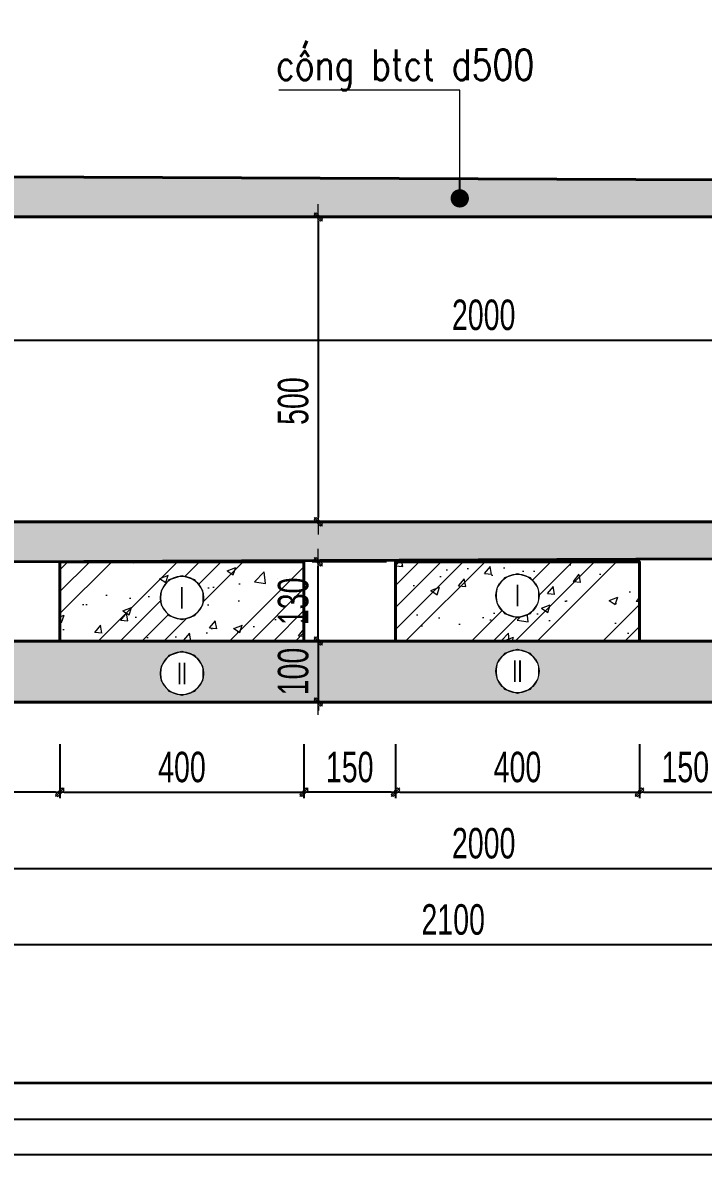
# Model space of a CAD drawing. Header units: inches. Extents: x 144032 to 217447, y 5454 to 57833.
# Drawn here: x 178582 to 179698, y 26884 to 28740 of the extents above; entities that cross this region are included whole.
import ezdxf
from ezdxf.enums import TextEntityAlignment as Align

# ---------------------------------------------------------------- set-up
doc = ezdxf.new("R2010")
doc.units = ezdxf.units.IN
doc.header["$MEASUREMENT"] = 0
for name, color, linetype, lineweight in [('CAT1', 2, 'Continuous', 40), ('dim', 33, 'Continuous', 15), ('LC Dim', 8, 'Continuous', 18), ('LC Hatch', 252, 'Continuous', 9), ('LC ISO', 153, 'Continuous', 13), ('LC Net manh', 9, 'Continuous', 5), ('LC Text1', 3, 'Continuous', 20), ('THEP', 1, 'Continuous', 35)]:
    doc.layers.add(name, color=color, linetype=linetype, lineweight=lineweight)
doc.layers.add('ENTTNTHIETKE1', color=2, linetype='Continuous')
doc.layers.add('KHUNGTEN', color=5, linetype='Continuous')
doc.styles.add('General text 2', font='arial.ttf')
doc.styles.add('HOATBIF', font='hoatbif.shx', dxfattribs={"width": 0.7})
doc.styles.add('LC 3', font='vnsimli.shx', dxfattribs={"width": 0.75})
doc.styles.add('TXTDIM', font='', dxfattribs={"width": 0.7})
doc.styles.get('TXTDIM').set_extended_font_data('.VnArial')
doc.dimstyles.new('1-100(1-25)', dxfattribs={"dimscale": 25, "dimtxt": 2.5, "dimasz": 0.35, "dimexe": 0.5, "dimexo": 0, "dimgap": 0.8, "dimtad": 1, "dimdec": 0, "dimzin": 0, "dimdsep": 46, "dimtxsty": 'HOATBIF', "dimblk1": 'DOT', "dimblk2": 'DOT', "dimsah": 1, "dimcen": -1, "dimdle": 1, "dimclrd": 256, "dimclre": 256, "dimclrt": 4, "dimadec": 3, "dimazin": 2, "dimtfac": 0.333333, "dimtdec": 0, "dimtix": 1, "dimtmove": 2, "dimatfit": 3, "dimldrblk": 'DOT', "dimfxl": 1, "dimtvp": 0.833333, "dimtolj": 1, "dimtzin": 0, "dimarcsym": 0})
doc.dimstyles.new('DIM 20', dxfattribs={"dimscale": 20, "dimtxt": 2, "dimasz": 0.3, "dimexe": 0.5, "dimexo": 0, "dimgap": 0.5, "dimtad": 1, "dimdec": 0, "dimzin": 12, "dimdsep": 46, "dimtxsty": 'TXTDIM', "dimblk": 'SLASH', "dimcen": 1.5, "dimclrd": 144, "dimclre": 144, "dimclrt": 1, "dimadec": 0, "dimazin": 0, "dimtfac": 1, "dimtdec": 0, "dimtix": 1, "dimtmove": 0, "dimatfit": 3, "dimldrblk": 'DOT', "dimfxl": 2, "dimtolj": 1, "dimtzin": 0, "dimlwd": 9, "dimlwe": 9, "dimarcsym": 1})
pattern_1 = [(50, (154609.01, 58501.647), (72.87387, -6.37563), [7.62, -83.82]), (355, (154609.01, 58501.65), (-14.09713, 76.42266), [6.096, -67.056]), (100.451, (154615.085, 58501.115), (58.777, 70.04668), [6.476, -71.236]), (50, (154689.01, 58581.647), (72.87387, -6.37563), [7.62, -83.82]), (355, (154689.01, 58581.65), (-14.09713, 76.42266), [6.096, -67.056]), (100.451, (154695.085, 58581.115), (58.777, 70.04668), [6.476, -71.236]), (46.1842, (154609.01, 58521.97), (108.43162, -16.81693), [11.43, -125.73]), (96.6356, (154618.05, 58520.57), (94.9617, 98.97022), [9.714, -106.854]), (351.184, (154609.01, 58521.97), (94.96184, 98.97005), [9.144, -100.584]), (46.1842, (154689.01, 58601.97), (108.43162, -16.81693), [11.43, -125.73]), (96.6356, (154698.05, 58600.57), (94.9617, 98.97022), [9.714, -106.854]), (351.184, (154689.01, 58601.97), (94.96184, 98.97005), [9.144, -100.584]), (21, (154619.17, 58516.887), (60.64595, -40.90621), [7.62, -83.82]), (326, (154619.17, 58516.89), (24.72081, 73.67519), [6.096, -67.056]), (71.4514, (154624.226, 58513.48), (85.3666, 32.76914), [6.476, -71.236]), (21, (154699.17, 58596.887), (60.64595, -40.90621), [7.62, -83.82]), (326, (154699.17, 58596.89), (24.72081, 73.67519), [6.096, -67.056]), (71.4514, (154704.226, 58593.48), (85.3666, 32.76914), [6.476, -71.236]), (37.5, (154609.012, 58501.647), (1.235441, 33.822016), [0, -66.2432, 0, -68.072, 0, -67.31]), (7.5, (154609.012, 58501.647), (26.727865, 40.07223), [0, -38.8112, 0, -64.7192, 0, -25.654]), (327.5, (154586.355, 58501.647), (54.236238, -2.291498), [0, -25.4, 0, -79.248, 0, -105.156]), (317.5, (154576.195, 58501.647), (59.25167, 10.170596), [0, -33.02, 0, -52.6288, 0, -74.676]), (45, (154609.01, 58501.65), (-53.88154, 53.88154), []), (45, (154626.97, 58501.65), (-53.88154, 53.88154), []), (45, (154644.93, 58501.65), (-53.88154, 53.88154), []), (45, (154662.89, 58501.65), (-53.88154, 53.88154), [])]

# ---------------------------------------------------------------- blocks, each defined once
blk = doc.blocks.new('_Dot')
at = {"color": 0, "linetype": 'ByBlock', "lineweight": -2}
blk.add_line((-0.5, 0), (-1, 0), dxfattribs=at)
at = {"color": 0, "linetype": 'ByBlock', "const_width": 0.5}
blk.add_lwpolyline([(-0.25, 0, 1), (0.25, 0, 1)], format="xyb", close=True, dxfattribs=at)
blk = doc.blocks.new('SLASH')
at = {"layer": 'dim', "color": 16, "linetype": 'Continuous'}
for p, q in [((-1.2, 0), (1.2, 0)), ((-0.6, -0.6), (0.6, 0.6))]:
    blk.add_line(p, q, dxfattribs=at)
blk = doc.blocks.new('DOT')
at = {"layer": 'LC Dim'}
blk.add_line((-3, 0), (3, 0), dxfattribs=at)
at = {"layer": 'LC Dim', "color": 4}
blk.add_line((-1, -1), (1, 1), dxfattribs=at)
blk.add_lwpolyline([(0.5, 1), (-1, -0.5), (-0.5, -1), (1, 0.5)], close=True, dxfattribs=at)
blk = doc.blocks.new('*D585')
at = {"layer": 'Defpoints', "color": 0, "ltscale": 2, "transparency": 16777216}
for p in [(179043.4, 27556.5), (179193.4, 27556.5), (179043.4, 27477.9)]:
    blk.add_point(p, dxfattribs=at)
at = {"layer": 'LC Dim', "lineweight": -2, "ltscale": 2, "transparency": 16777216}
for p, q in [((179043.4, 27556.5), (179043.4, 27467.9)), ((179193.4, 27556.5), (179193.4, 27467.9)), ((179186.4, 27477.9), (179050.4, 27477.9))]:
    blk.add_line(p, q, dxfattribs=at)
at = {"layer": 'LC Dim', "lineweight": -2, "ltscale": 2, "transparency": 16777216, "xscale": 7, "yscale": 7, "zscale": 7, "rotation": 180}
blk.add_blockref('DOT', (179043.4, 27477.9), dxfattribs=at)
at = {"layer": 'LC Dim', "lineweight": -2, "ltscale": 2, "transparency": 16777216, "xscale": 7, "yscale": 7, "zscale": 7}
blk.add_blockref('DOT', (179193.4, 27477.9), dxfattribs=at)
at = {"layer": 'LC Dim', "color": 4, "ltscale": 2, "transparency": 16777216, "insert": (179118.4, 27518.9), "char_height": 50, "attachment_point": 5, "style": 'HOATBIF'}
blk.add_mtext('\\A1;150', dxfattribs=at)
blk = doc.blocks.new('*D586')
at = {"layer": 'Defpoints', "color": 0, "ltscale": 2, "transparency": 16777216}
for p in [(178643.4, 27556.5), (179043.4, 27556.5), (179043.4, 27477.9)]:
    blk.add_point(p, dxfattribs=at)
at = {"layer": 'LC Dim', "lineweight": -2, "ltscale": 2, "transparency": 16777216}
for p, q in [((178643.4, 27556.5), (178643.4, 27467.9)), ((179043.4, 27556.5), (179043.4, 27467.9)), ((178650.4, 27477.9), (179036.4, 27477.9))]:
    blk.add_line(p, q, dxfattribs=at)
at = {"layer": 'LC Dim', "lineweight": -2, "ltscale": 2, "transparency": 16777216, "xscale": 7, "yscale": 7, "zscale": 7, "rotation": 180}
blk.add_blockref('DOT', (178643.4, 27477.9), dxfattribs=at)
at = {"layer": 'LC Dim', "lineweight": -2, "ltscale": 2, "transparency": 16777216, "xscale": 7, "yscale": 7, "zscale": 7}
blk.add_blockref('DOT', (179043.4, 27477.9), dxfattribs=at)
at = {"layer": 'LC Dim', "color": 4, "ltscale": 2, "transparency": 16777216, "insert": (178843.4, 27518.9), "char_height": 50, "attachment_point": 5, "style": 'HOATBIF'}
blk.add_mtext('\\A1;400', dxfattribs=at)
blk = doc.blocks.new('*D587')
at = {"layer": 'Defpoints', "color": 0, "ltscale": 2, "transparency": 16777216}
for p in [(179593.4, 27556.5), (179743.4, 27556.5), (179743.4, 27477.9)]:
    blk.add_point(p, dxfattribs=at)
at = {"layer": 'LC Dim', "lineweight": -2, "ltscale": 2, "transparency": 16777216}
for p, q in [((179593.4, 27556.5), (179593.4, 27467.9)), ((179743.4, 27556.5), (179743.4, 27467.9)), ((179600.4, 27477.9), (179736.4, 27477.9))]:
    blk.add_line(p, q, dxfattribs=at)
at = {"layer": 'LC Dim', "lineweight": -2, "ltscale": 2, "transparency": 16777216, "xscale": 7, "yscale": 7, "zscale": 7, "rotation": 180}
blk.add_blockref('DOT', (179593.4, 27477.9), dxfattribs=at)
at = {"layer": 'LC Dim', "lineweight": -2, "ltscale": 2, "transparency": 16777216, "xscale": 7, "yscale": 7, "zscale": 7}
blk.add_blockref('DOT', (179743.4, 27477.9), dxfattribs=at)
at = {"layer": 'LC Dim', "color": 4, "ltscale": 2, "transparency": 16777216, "insert": (179668.4, 27518.9), "char_height": 50, "attachment_point": 5, "style": 'HOATBIF'}
blk.add_mtext('\\A1;150', dxfattribs=at)
blk = doc.blocks.new('*D589')
at = {"layer": 'Defpoints', "color": 0, "ltscale": 2, "transparency": 16777216}
for p in [(179193.4, 27556.5), (179593.4, 27556.5), (179593.4, 27477.9)]:
    blk.add_point(p, dxfattribs=at)
at = {"layer": 'LC Dim', "lineweight": -2, "ltscale": 2, "transparency": 16777216}
for p, q in [((179193.4, 27556.5), (179193.4, 27467.9)), ((179593.4, 27556.5), (179593.4, 27467.9)), ((179200.4, 27477.9), (179586.4, 27477.9))]:
    blk.add_line(p, q, dxfattribs=at)
at = {"layer": 'LC Dim', "lineweight": -2, "ltscale": 2, "transparency": 16777216, "xscale": 7, "yscale": 7, "zscale": 7, "rotation": 180}
blk.add_blockref('DOT', (179193.4, 27477.9), dxfattribs=at)
at = {"layer": 'LC Dim', "lineweight": -2, "ltscale": 2, "transparency": 16777216, "xscale": 7, "yscale": 7, "zscale": 7}
blk.add_blockref('DOT', (179593.4, 27477.9), dxfattribs=at)
at = {"layer": 'LC Dim', "color": 4, "ltscale": 2, "transparency": 16777216, "insert": (179393.4, 27518.9), "char_height": 50, "attachment_point": 5, "style": 'HOATBIF'}
blk.add_mtext('\\A1;400', dxfattribs=at)
blk = doc.blocks.new('*D590')
at = {"layer": 'Defpoints', "color": 0, "ltscale": 2, "transparency": 16777216}
for p in [(178238, 27556.5), (180338, 27556.5), (180338, 27227.9)]:
    blk.add_point(p, dxfattribs=at)
at = {"layer": 'LC Dim', "lineweight": -2, "ltscale": 2, "transparency": 16777216}
for p, q in [((178238, 27556.5), (178238, 27217.9)), ((180338, 27556.5), (180338, 27217.9)), ((178245, 27227.9), (180331, 27227.9))]:
    blk.add_line(p, q, dxfattribs=at)
at = {"layer": 'LC Dim', "lineweight": -2, "ltscale": 2, "transparency": 16777216, "xscale": 7, "yscale": 7, "zscale": 7, "rotation": 180}
blk.add_blockref('DOT', (178238, 27227.9), dxfattribs=at)
at = {"layer": 'LC Dim', "lineweight": -2, "ltscale": 2, "transparency": 16777216, "xscale": 7, "yscale": 7, "zscale": 7}
blk.add_blockref('DOT', (180338, 27227.9), dxfattribs=at)
at = {"layer": 'LC Dim', "color": 4, "ltscale": 2, "transparency": 16777216, "insert": (179288, 27268.9), "char_height": 50, "attachment_point": 5, "style": 'HOATBIF'}
blk.add_mtext('\\A1;2100', dxfattribs=at)
blk = doc.blocks.new('*D591')
at = {"layer": 'Defpoints', "color": 0, "ltscale": 2, "transparency": 16777216}
for p in [(178338, 27556.5), (180338, 27556.5), (180338, 27352.9)]:
    blk.add_point(p, dxfattribs=at)
at = {"layer": 'LC Dim', "lineweight": -2, "ltscale": 2, "transparency": 16777216}
for p, q in [((178338, 27556.5), (178338, 27342.9)), ((180338, 27556.5), (180338, 27342.9)), ((178345, 27352.9), (180331, 27352.9))]:
    blk.add_line(p, q, dxfattribs=at)
at = {"layer": 'LC Dim', "lineweight": -2, "ltscale": 2, "transparency": 16777216, "xscale": 7, "yscale": 7, "zscale": 7, "rotation": 180}
blk.add_blockref('DOT', (178338, 27352.9), dxfattribs=at)
at = {"layer": 'LC Dim', "lineweight": -2, "ltscale": 2, "transparency": 16777216, "xscale": 7, "yscale": 7, "zscale": 7}
blk.add_blockref('DOT', (180338, 27352.9), dxfattribs=at)
at = {"layer": 'LC Dim', "color": 4, "ltscale": 2, "transparency": 16777216, "insert": (179338, 27393.9), "char_height": 50, "attachment_point": 5, "style": 'HOATBIF'}
blk.add_mtext('\\A1;2000', dxfattribs=at)
blk = doc.blocks.new('*D593')
at = {"layer": 'Defpoints', "color": 0, "ltscale": 2, "transparency": 16777216}
for p in [(178338, 27580.3), (178643.4, 27556.5), (178338, 27477.9)]:
    blk.add_point(p, dxfattribs=at)
at = {"layer": 'LC Dim', "lineweight": -2, "ltscale": 2, "transparency": 16777216}
for p, q in [((178338, 27580.3), (178338, 27467.9)), ((178643.4, 27556.5), (178643.4, 27467.9)), ((178636.4, 27477.9), (178345, 27477.9))]:
    blk.add_line(p, q, dxfattribs=at)
at = {"layer": 'LC Dim', "lineweight": -2, "ltscale": 2, "transparency": 16777216, "xscale": 7, "yscale": 7, "zscale": 7, "rotation": 180}
blk.add_blockref('DOT', (178338, 27477.9), dxfattribs=at)
at = {"layer": 'LC Dim', "lineweight": -2, "ltscale": 2, "transparency": 16777216, "xscale": 7, "yscale": 7, "zscale": 7}
blk.add_blockref('DOT', (178643.4, 27477.9), dxfattribs=at)
at = {"layer": 'LC Dim', "color": 4, "ltscale": 2, "transparency": 16777216, "insert": (178490.7, 27518.9), "char_height": 50, "attachment_point": 5, "style": 'HOATBIF'}
blk.add_mtext('\\A1;305', dxfattribs=at)
blk = doc.blocks.new('*D597')
at = {"layer": 'Defpoints', "color": 0, "ltscale": 2, "transparency": 16777216}
for p in [(179125.9, 28421.2), (179066.9, 27921.4), (179119.9, 27921.4)]:
    blk.add_point(p, dxfattribs=at)
at = {"layer": 'LC Dim', "lineweight": -2, "ltscale": 2, "transparency": 16777216}
for p, q in [((179125.9, 28421.2), (179056.9, 28421.2)), ((179066.9, 28414.2), (179066.9, 27928.4)), ((179119.9, 27921.4), (179056.9, 27921.4))]:
    blk.add_line(p, q, dxfattribs=at)
at = {"layer": 'LC Dim', "lineweight": -2, "ltscale": 2, "transparency": 16777216, "xscale": 7, "yscale": 7, "zscale": 7}
for p, rotation in [((179066.9, 28421.2), 90), ((179066.9, 27921.4), 270)]:
    blk.add_blockref('DOT', p, dxfattribs=dict(at, rotation=rotation))
at = {"layer": 'LC Dim', "color": 4, "ltscale": 2, "transparency": 16777216, "insert": (179025.9, 28119.3), "char_height": 50, "attachment_point": 5, "rotation": 90, "style": 'HOATBIF'}
blk.add_mtext('\\A1;500', dxfattribs=at)
blk = doc.blocks.new('*D598')
at = {"layer": 'Defpoints', "color": 0, "ltscale": 2, "transparency": 16777216}
for p in [(180338, 28219.4), (178338, 28197.6), (180338, 28197.6)]:
    blk.add_point(p, dxfattribs=at)
at = {"layer": 'LC Dim', "lineweight": -2, "ltscale": 2, "transparency": 16777216}
for p, q in [((178338, 28197.6), (178338, 28229.4)), ((180338, 28197.6), (180338, 28229.4)), ((178345, 28219.4), (180331, 28219.4))]:
    blk.add_line(p, q, dxfattribs=at)
at = {"layer": 'LC Dim', "lineweight": -2, "ltscale": 2, "transparency": 16777216, "xscale": 7, "yscale": 7, "zscale": 7, "rotation": 180}
blk.add_blockref('DOT', (178338, 28219.4), dxfattribs=at)
at = {"layer": 'LC Dim', "lineweight": -2, "ltscale": 2, "transparency": 16777216, "xscale": 7, "yscale": 7, "zscale": 7}
blk.add_blockref('DOT', (180338, 28219.4), dxfattribs=at)
at = {"layer": 'LC Dim', "color": 4, "ltscale": 2, "transparency": 16777216, "insert": (179338, 28260.4), "char_height": 50, "attachment_point": 5, "style": 'HOATBIF'}
blk.add_mtext('\\A1;2000', dxfattribs=at)
blk = doc.blocks.new('*D599')
at = {"layer": 'Defpoints', "color": 0, "ltscale": 2, "transparency": 16777216}
for p in [(179066.9, 27855.8), (179178.9, 27855.8), (179178.9, 27725.8)]:
    blk.add_point(p, dxfattribs=at)
at = {"layer": 'LC Dim', "lineweight": -2, "ltscale": 2, "transparency": 16777216}
for p, q in [((179178.9, 27855.8), (179056.9, 27855.8)), ((179066.9, 27732.8), (179066.9, 27848.8)), ((179178.9, 27725.8), (179056.9, 27725.8))]:
    blk.add_line(p, q, dxfattribs=at)
at = {"layer": 'LC Dim', "lineweight": -2, "ltscale": 2, "transparency": 16777216, "xscale": 7, "yscale": 7, "zscale": 7}
for p, rotation in [((179066.9, 27855.8), 90), ((179066.9, 27725.8), 270)]:
    blk.add_blockref('DOT', p, dxfattribs=dict(at, rotation=rotation))
at = {"layer": 'LC Dim', "color": 4, "ltscale": 2, "transparency": 16777216, "insert": (179025.9, 27790.8), "char_height": 50, "attachment_point": 5, "rotation": 90, "style": 'HOATBIF'}
blk.add_mtext('\\A1;130', dxfattribs=at)
blk = doc.blocks.new('*D600')
at = {"layer": 'Defpoints', "color": 0, "ltscale": 2, "transparency": 16777216}
for p in [(179178.9, 27725.8), (179066.9, 27625.8), (179178.9, 27625.8)]:
    blk.add_point(p, dxfattribs=at)
at = {"layer": 'LC Dim', "lineweight": -2, "ltscale": 2, "transparency": 16777216}
for p, q in [((179066.9, 27732.8), (179066.9, 27739.8)), ((179178.9, 27725.8), (179056.9, 27725.8)), ((179066.9, 27725.8), (179066.9, 27625.8)), ((179178.9, 27625.8), (179056.9, 27625.8)), ((179066.9, 27618.8), (179066.9, 27611.8))]:
    blk.add_line(p, q, dxfattribs=at)
at = {"layer": 'LC Dim', "lineweight": -2, "ltscale": 2, "transparency": 16777216, "xscale": 7, "yscale": 7, "zscale": 7}
for p, rotation in [((179066.9, 27725.8), 270), ((179066.9, 27625.8), 90)]:
    blk.add_blockref('DOT', p, dxfattribs=dict(at, rotation=rotation))
at = {"layer": 'LC Dim', "color": 4, "ltscale": 2, "transparency": 16777216, "insert": (179025.9, 27675.8), "char_height": 50, "attachment_point": 5, "rotation": 90, "style": 'HOATBIF'}
blk.add_mtext('\\A1;100', dxfattribs=at)
blk = doc.blocks.new('*U26')
at = {"layer": 'Defpoints'}
blk.add_lwpolyline([(0, 2.97), (-1.75, 2.41), (-2.83, 0.92), (-2.83, -0.92), (-1.75, -2.41), (0, -2.98), (1.75, -2.41), (2.83, -0.92), (2.83, 0.92), (1.75, 2.41)], close=True, dxfattribs=at)
at = {"layer": 'LC Text1', "style": 'General text 2', "width": 0.6, "flags": 8}
blk.add_attdef('SYMBOL', text='', height=3, dxfattribs=at).set_placement((0, 0), align=Align.MIDDLE_CENTER)
blk.add_wipeout([(0, 2.97), (-1.75, 2.41), (-2.83, 0.92), (-2.83, -0.92), (-1.75, -2.41), (0, -2.98), (1.75, -2.41), (2.83, -0.92), (2.83, 0.92), (1.75, 2.41)]).dxf.layer = 'LC Net manh'
at = {"layer": 'LC ISO'}
blk.add_circle((0, 0), 2.98, dxfattribs=at)
blk = doc.blocks.new('khung vpn')
at = {"layer": 'Defpoints'}
blk.add_line((52498.758, -4235.276), (52556.46, -4235.276), dxfattribs=at)
at = {"layer": 'KHUNGTEN'}
blk.add_lwpolyline([(52556.243, -4234.885), (52502.048, -4234.885), (52502.048, -4195.662), (52556.243, -4195.662)], close=True, dxfattribs=at)
at = {"layer": 'THEP'}
blk.add_lwpolyline([(52555.832, -4234.474), (52502.459, -4234.474), (52502.459, -4196.073), (52555.832, -4196.073)], close=True, dxfattribs=at)

msp = doc.modelspace()

# ---------------------------------------------------------------- hatches: boundary and pattern name
at = {"layer": 'LC Hatch', "ltscale": 200}
h = msp.add_hatch(dxfattribs=at)
h.set_pattern_fill('BT-DA1X2', color=256, scale=0.4, style=0, pattern_type=2)
h.set_pattern_definition(pattern_1)
edge = h.paths.add_edge_path()
edge.add_line((180249.4, 28480.1), (178552.9, 28486.8))
edge.add_line((178552.9, 28486.8), (178379, 28555.3))
edge.add_line((178379, 28555.3), (178239, 28556.8))
edge.add_line((178239, 28556.8), (178239, 28491.8))
edge.add_arc((178249, 28491.8), 10, 180, 240)
edge.add_line((178244, 28483.2), (178254.7, 28477))
edge.add_arc((178257.7, 28482.2), 6, 240, 268.1689)
edge.add_line((178257.5, 28476.2), (178326.4, 28474))
edge.add_arc((178326, 28462), 12, 0, 88.1689, ccw=False)
edge.add_line((178338, 28462), (178338, 28421.2))
edge.add_line((178338, 28421.2), (180338, 28421.2))
edge.add_line((180338, 28421.2), (180249.4, 28480.1))
h = msp.add_hatch(dxfattribs=at)
h.set_pattern_fill('BT-DA1X2', color=256, scale=0.8, style=0, pattern_type=2)
h.set_pattern_definition([(50, (156859.01, 58501.65), (145.74774, -12.75127), [15.24, -167.64]), (355, (156859.01, 58501.65), (-28.19426, 152.8453), [12.192, -134.112]), (100.451, (156871.16, 58500.58), (117.554, 140.09335), [12.952, -142.472]), (50, (157019.01, 58661.65), (145.74774, -12.75127), [15.24, -167.64]), (355, (157019.01, 58661.65), (-28.19426, 152.8453), [12.192, -134.112]), (100.451, (157031.16, 58660.58), (117.554, 140.09335), [12.952, -142.472]), (46.1842, (156859.01, 58542.29), (216.8632, -33.6339), [22.86, -251.46]), (96.6356, (156877.08, 58539.48), (189.9234, 197.9404), [19.428, -213.708]), (351.184, (156859.01, 58542.29), (189.9237, 197.9401), [18.288, -201.168]), (46.1842, (157019.01, 58702.29), (216.8632, -33.6339), [22.86, -251.46]), (96.6356, (157037.08, 58699.48), (189.9234, 197.9404), [19.428, -213.708]), (351.184, (157019.01, 58702.29), (189.9237, 197.9401), [18.288, -201.168]), (21, (156879.33, 58532.13), (121.2919, -81.8124), [15.24, -167.64]), (326, (156879.33, 58532.13), (49.4416, 147.3504), [12.192, -134.112]), (71.4514, (156889.44, 58525.31), (170.7332, 65.5383), [12.952, -142.472]), (21, (157039.33, 58692.13), (121.2919, -81.8124), [15.24, -167.64]), (326, (157039.33, 58692.13), (49.4416, 147.3504), [12.192, -134.112]), (71.4514, (157049.44, 58685.31), (170.7332, 65.5383), [12.952, -142.472]), (37.5, (156859.01, 58501.647), (2.47088, 67.64403), [0, -132.4864, 0, -136.144, 0, -134.62]), (7.5, (156859.01, 58501.65), (53.45573, 80.14446), [0, -77.6224, 0, -129.4384, 0, -51.308]), (327.5, (156813.7, 58501.647), (108.47248, -4.582995), [0, -50.8, 0, -158.496, 0, -210.312]), (317.5, (156793.38, 58501.65), (118.50335, 20.3412), [0, -66.04, 0, -105.2576, 0, -149.352]), (45, (156859.01, 58501.65), (-107.7631, 107.7631), []), (45, (156894.93, 58501.65), (-107.7631, 107.7631), []), (45, (156930.85, 58501.65), (-107.7631, 107.7631), []), (45, (156966.78, 58501.65), (-107.7631, 107.7631), [])])
h.paths.add_polyline_path([(179593.4, 27726.6), (179593.4, 27859.3), (179393.4, 27859.3), (179193.4, 27858.6), (179193.4, 27726.6)])
h = msp.add_hatch(dxfattribs=at)
h.set_pattern_fill('BT-DA1X2', color=256, scale=0.8, style=0, pattern_type=2)
h.set_pattern_definition([(50, (157109.01, 58501.65), (145.74774, -12.75127), [15.24, -167.64]), (355, (157109.01, 58501.65), (-28.19426, 152.8453), [12.192, -134.112]), (100.451, (157121.16, 58500.58), (117.554, 140.09335), [12.952, -142.472]), (50, (157269.01, 58661.65), (145.74774, -12.75127), [15.24, -167.64]), (355, (157269.01, 58661.65), (-28.19426, 152.8453), [12.192, -134.112]), (100.451, (157281.16, 58660.58), (117.554, 140.09335), [12.952, -142.472]), (46.1842, (157109.01, 58542.29), (216.8632, -33.6339), [22.86, -251.46]), (96.6356, (157127.08, 58539.48), (189.9234, 197.9404), [19.428, -213.708]), (351.184, (157109.01, 58542.29), (189.9237, 197.9401), [18.288, -201.168]), (46.1842, (157269.01, 58702.29), (216.8632, -33.6339), [22.86, -251.46]), (96.6356, (157287.08, 58699.48), (189.9234, 197.9404), [19.428, -213.708]), (351.184, (157269.01, 58702.29), (189.9237, 197.9401), [18.288, -201.168]), (21, (157129.33, 58532.13), (121.2919, -81.8124), [15.24, -167.64]), (326, (157129.33, 58532.13), (49.4416, 147.3504), [12.192, -134.112]), (71.4514, (157139.44, 58525.31), (170.7332, 65.5383), [12.952, -142.472]), (21, (157289.33, 58692.13), (121.2919, -81.8124), [15.24, -167.64]), (326, (157289.33, 58692.13), (49.4416, 147.3504), [12.192, -134.112]), (71.4514, (157299.44, 58685.31), (170.7332, 65.5383), [12.952, -142.472]), (37.5, (157109.01, 58501.647), (2.47088, 67.64403), [0, -132.4864, 0, -136.144, 0, -134.62]), (7.5, (157109.01, 58501.65), (53.45573, 80.14446), [0, -77.6224, 0, -129.4384, 0, -51.308]), (327.5, (157063.7, 58501.647), (108.47248, -4.582995), [0, -50.8, 0, -158.496, 0, -210.312]), (317.5, (157043.38, 58501.65), (118.50335, 20.3412), [0, -66.04, 0, -105.2576, 0, -149.352]), (45, (157109.01, 58501.65), (-107.7631, 107.7631), []), (45, (157144.93, 58501.65), (-107.7631, 107.7631), []), (45, (157180.85, 58501.65), (-107.7631, 107.7631), []), (45, (157216.78, 58501.65), (-107.7631, 107.7631), [])])
h.paths.add_polyline_path([(179043.4, 27855.8), (178643.4, 27855.8), (178643.4, 27725.8), (179043.4, 27725.8)])
at = {"layer": 'LC Hatch'}
h = msp.add_hatch(dxfattribs=at)
h.set_pattern_fill('AR-CONC', color=256, scale=8, style=0)
h.set_pattern_definition([(50, (261294.2, 63209.02), (57.380815, -5.02017), [6, -66]), (355, (261294.2, 63209.02), (-11.100107, 60.17537), [4.8, -52.8]), (100.4514, (261298.984, 63208.6), (46.28075, 55.155163), [5.099215, -56.09137]), (46.1842, (261294.2, 63225.02), (85.379284, -13.24152), [9, -99]), (96.6356, (261301.32, 63223.92), (74.77302, 77.92943), [7.64882, -84.13704]), (351.1842, (261294.2, 63225.02), (74.772956, 77.92949), [7.2, -79.2]), (21, (261302.2, 63221.02), (47.752564, -32.209511), [6, -66]), (326, (261302.2, 63221.02), (19.465227, 58.012004), [4.8, -52.8]), (71.4514, (261306.18, 63218.336), (67.21781, 25.80244), [5.099215, -56.09137]), (37.5, (261294.202, 63209.02), (0.9727884, 26.6315083), [0, -52.16, 0, -53.6, 0, -53]), (7.5, (261294.202, 63209.02), (21.045563, 31.552937), [0, -30.56, 0, -50.96, 0, -20.2]), (327.5, (261276.362, 63209.02), (42.705795, -1.8043897), [0, -20, 0, -62.4, 0, -82.8]), (317.5, (261268.362, 63209.02), (46.654894, 8.008399), [0, -26, 0, -41.44, 0, -58.8])])
h.paths.add_polyline_path([(177793.9, 27725.8), (177793.9, 27625.8), (180908, 27625.8), (180908, 27725.8), (180643.4, 27725.8)])

# ---------------------------------------------------------------- linework, layer by layer
at = {"layer": 'CAT1'}
for p, q in [((177793.9, 28421.2), (180908, 28421.2)), ((177793.9, 27921.4), (180908, 27921.4)), ((177793.9, 27725.8), (180908, 27725.8)), ((177793.9, 27625.8), (180908, 27625.8))]:
    msp.add_line(p, q, dxfattribs=at)
for points in [[(180338, 28421.2), (180338, 28459.3, 0.414214), (180334, 28463.3), (180318, 28463.3), (180318, 28464, 0.404875), (180317.3, 28464.8), (180272.9, 28466.2, -0.404875), (180270, 28469.2), (180270, 28472.1, 0.404875), (180269.3, 28472.8), (180242.1, 28473.7, -0.306528), (180234, 28479.6), (180233.9, 28479.8), (178552.9, 28486.8), (178379, 28555.3), (178239, 28556.8), (178239, 28491.8, 0.267949), (178244, 28483.2), (178254.7, 28477, 0.123533), (178257.5, 28476.2), (178326.4, 28474, -0.404884), (178338, 28462), (178338, 28421.2)], [(180338, 27921.4), (180338, 27883.3, -0.414214), (180334, 27879.3), (180318, 27879.3), (180318, 27878.6, -0.404875), (180317.3, 27877.8), (180272.9, 27876.4, 0.404875), (180270, 27873.4), (180270, 27870.5, -0.404875), (180269.3, 27869.8), (180242.1, 27868.9, 0.306528), (180234, 27863), (180233.9, 27862.8), (178552.9, 27855.8), (178379, 27787.3), (178239, 27785.8), (178239, 27850.7, -0.267949), (178244, 27859.4), (178254.7, 27865.6, -0.123533), (178257.5, 27866.4), (178326.4, 27868.6, 0.404884), (178338, 27880.6), (178338, 27921.4)]]:
    msp.add_lwpolyline(points, format="xyb", dxfattribs=at)
for points in [[(178643.4, 27855.8), (179043.4, 27855.8), (179043.4, 27725.8), (178643.4, 27725.8)], [(179193.4, 27855.8), (179593.4, 27855.8), (179593.4, 27725.8), (179193.4, 27725.8)]]:
    msp.add_lwpolyline(points, close=True, dxfattribs=at)

# ---------------------------------------------------------------- texts
at = {"layer": 'LC Text1', "color": 3, "style": 'LC 3', "width": 0.8}
msp.add_text('cèng btct d500', height=50, dxfattribs=at).set_placement((178997.6, 28645.8))

# ---------------------------------------------------------------- dimensions: what is measured, and where the dimension line sits
at = {"layer": 'LC Dim', "ltscale": 2}
dim = msp.add_linear_dim(base=(179066.9, 27921.4), p1=(179125.9, 28421.2), p2=(179119.9, 27921.4), angle=90, dimstyle='1-100(1-25)', override={"dimscale": 20}, dxfattribs=at)
dim.commit()
dim.dimension.update_dxf_attribs({"geometry": '*D597', "text_midpoint": (179025.9, 28119.3), "dimtype": 160})
for base, p1, p2, picture, middle in [((180338, 28219.4), (178338, 28197.6), (180338, 28197.6), '*D598', (179338, 28260.4)), ((178338, 27477.9), (178643.4, 27556.5), (178338, 27580.3), '*D593', (178490.7, 27518.9)), ((180338, 27227.9), (178238, 27556.5), (180338, 27556.5), '*D590', (179288, 27268.9)), ((180338, 27352.9), (178338, 27556.5), (180338, 27556.5), '*D591', (179338, 27393.9)), ((179043.4, 27477.9), (178643.4, 27556.5), (179043.4, 27556.5), '*D586', (178843.4, 27518.9)), ((179043.4, 27477.9), (179193.4, 27556.5), (179043.4, 27556.5), '*D585', (179118.4, 27518.9)), ((179593.4, 27477.9), (179193.4, 27556.5), (179593.4, 27556.5), '*D589', (179393.4, 27518.9))]:
    dim = msp.add_linear_dim(base=base, p1=p1, p2=p2, dimstyle='1-100(1-25)', override={"dimscale": 20}, dxfattribs=at)
    dim.commit()
    dim.dimension.update_dxf_attribs({"geometry": picture, "text_midpoint": middle})
for base, p1, p2, angle, picture, middle in [((179066.9, 27855.8), (179178.9, 27725.8), (179178.9, 27855.8), 90, '*D599', (179025.9, 27790.8)), ((179066.9, 27625.8), (179178.9, 27725.8), (179178.9, 27625.8), 90, '*D600', (179025.9, 27675.8)), ((179743.4, 27477.9), (179593.4, 27556.5), (179743.4, 27556.5), 180, '*D587', (179668.4, 27518.9))]:
    dim = msp.add_linear_dim(base=base, p1=p1, p2=p2, angle=angle, dimstyle='1-100(1-25)', override={"dimscale": 20}, dxfattribs=at)
    dim.commit()
    dim.dimension.update_dxf_attribs({"geometry": picture, "text_midpoint": middle})

# ---------------------------------------------------------------- leaders
at = {"layer": 'LC Hatch'}
msp.add_leader([(179298.8, 28451.7), (179298.8, 28628.9), (179002.2, 28628.9)], dimstyle='DIM 20', override={"dimasz": 1.5, "dimtad": 0}, dxfattribs=at)

# ---------------------------------------------------------------- next in the draw order: block references
at = {"layer": 'LC Net manh'}
ref = msp.add_blockref('*U26', (178843.4, 27796.8), dxfattribs=dict(at, xscale=11.85611294117333, yscale=11.85611294117333, zscale=11.85611294117333))
ref.add_attrib('SYMBOL', 'I', dxfattribs={"layer": 'LC Text1', "height": 35.6, "style": 'General text 2', "width": 0.6}).set_placement((178843.4, 27796.8), align=Align.MIDDLE_CENTER)
ref = msp.add_blockref('*U26', (179393.4, 27800.3), dxfattribs=dict(at, xscale=11.85611294117333, yscale=11.85611294117333, zscale=11.85611294117333))
ref.add_attrib('SYMBOL', 'I', dxfattribs={"layer": 'LC Text1', "height": 35.6, "style": 'General text 2', "width": 0.6}).set_placement((179393.4, 27800.3), align=Align.MIDDLE_CENTER)
ref = msp.add_blockref('*U26', (179393.4, 27676.2), dxfattribs=dict(at, xscale=11.85611294117333, yscale=11.85611294117333, zscale=11.85611294117333))
ref.add_attrib('SYMBOL', 'II', dxfattribs={"layer": 'LC Text1', "height": 35.57, "style": 'General text 2', "width": 0.6}).set_placement((179393.4, 27676.2), align=Align.MIDDLE_CENTER)
ref = msp.add_blockref('*U26', (178843.4, 27672.7), dxfattribs=dict(at, xscale=11.85611294117333, yscale=11.85611294117333, zscale=11.85611294117333))
ref.add_attrib('SYMBOL', 'II', dxfattribs={"layer": 'LC Text1', "height": 35.57, "style": 'General text 2', "width": 0.6}).set_placement((178843.4, 27672.7), align=Align.MIDDLE_CENTER)

# ---------------------------------------------------------------- next in the draw order: hatches: boundary and pattern name
at = {"layer": 'LC Hatch', "ltscale": 200}
h = msp.add_hatch(dxfattribs=at)
h.set_pattern_fill('BT-DA1X2', color=256, scale=0.4, style=0, pattern_type=2)
h.set_pattern_definition(pattern_1)
edge = h.paths.add_edge_path()
edge.add_line((180249.4, 27862.5), (178552.9, 27855.8))
edge.add_line((178552.9, 27855.8), (178379, 27787.3))
edge.add_line((178379, 27787.3), (178239, 27785.8))
edge.add_line((178239, 27785.8), (178239, 27850.7))
edge.add_arc((178249, 27850.7), 10, 120, 180, ccw=False)
edge.add_line((178244, 27859.4), (178254.7, 27865.6))
edge.add_arc((178257.7, 27860.4), 6, 91.8311, 120, ccw=False)
edge.add_line((178257.5, 27866.4), (178326.4, 27868.6))
edge.add_arc((178326, 27880.6), 12, 271.8311, 360)
edge.add_line((178338, 27880.6), (178338, 27921.4))
edge.add_line((178338, 27921.4), (180338, 27921.4))
edge.add_line((180338, 27921.4), (180249.4, 27862.5))

# ---------------------------------------------------------------- next in the draw order: block references
at = {"layer": 'ENTTNTHIETKE1', "color": 6, "xscale": 145.5769351532813, "yscale": 145.5769351532813, "zscale": 145.5769351532813}
msp.add_blockref('khung vpn', (-7465608.4, 643442.5), dxfattribs=at)

doc.saveas('drawing.dxf')
